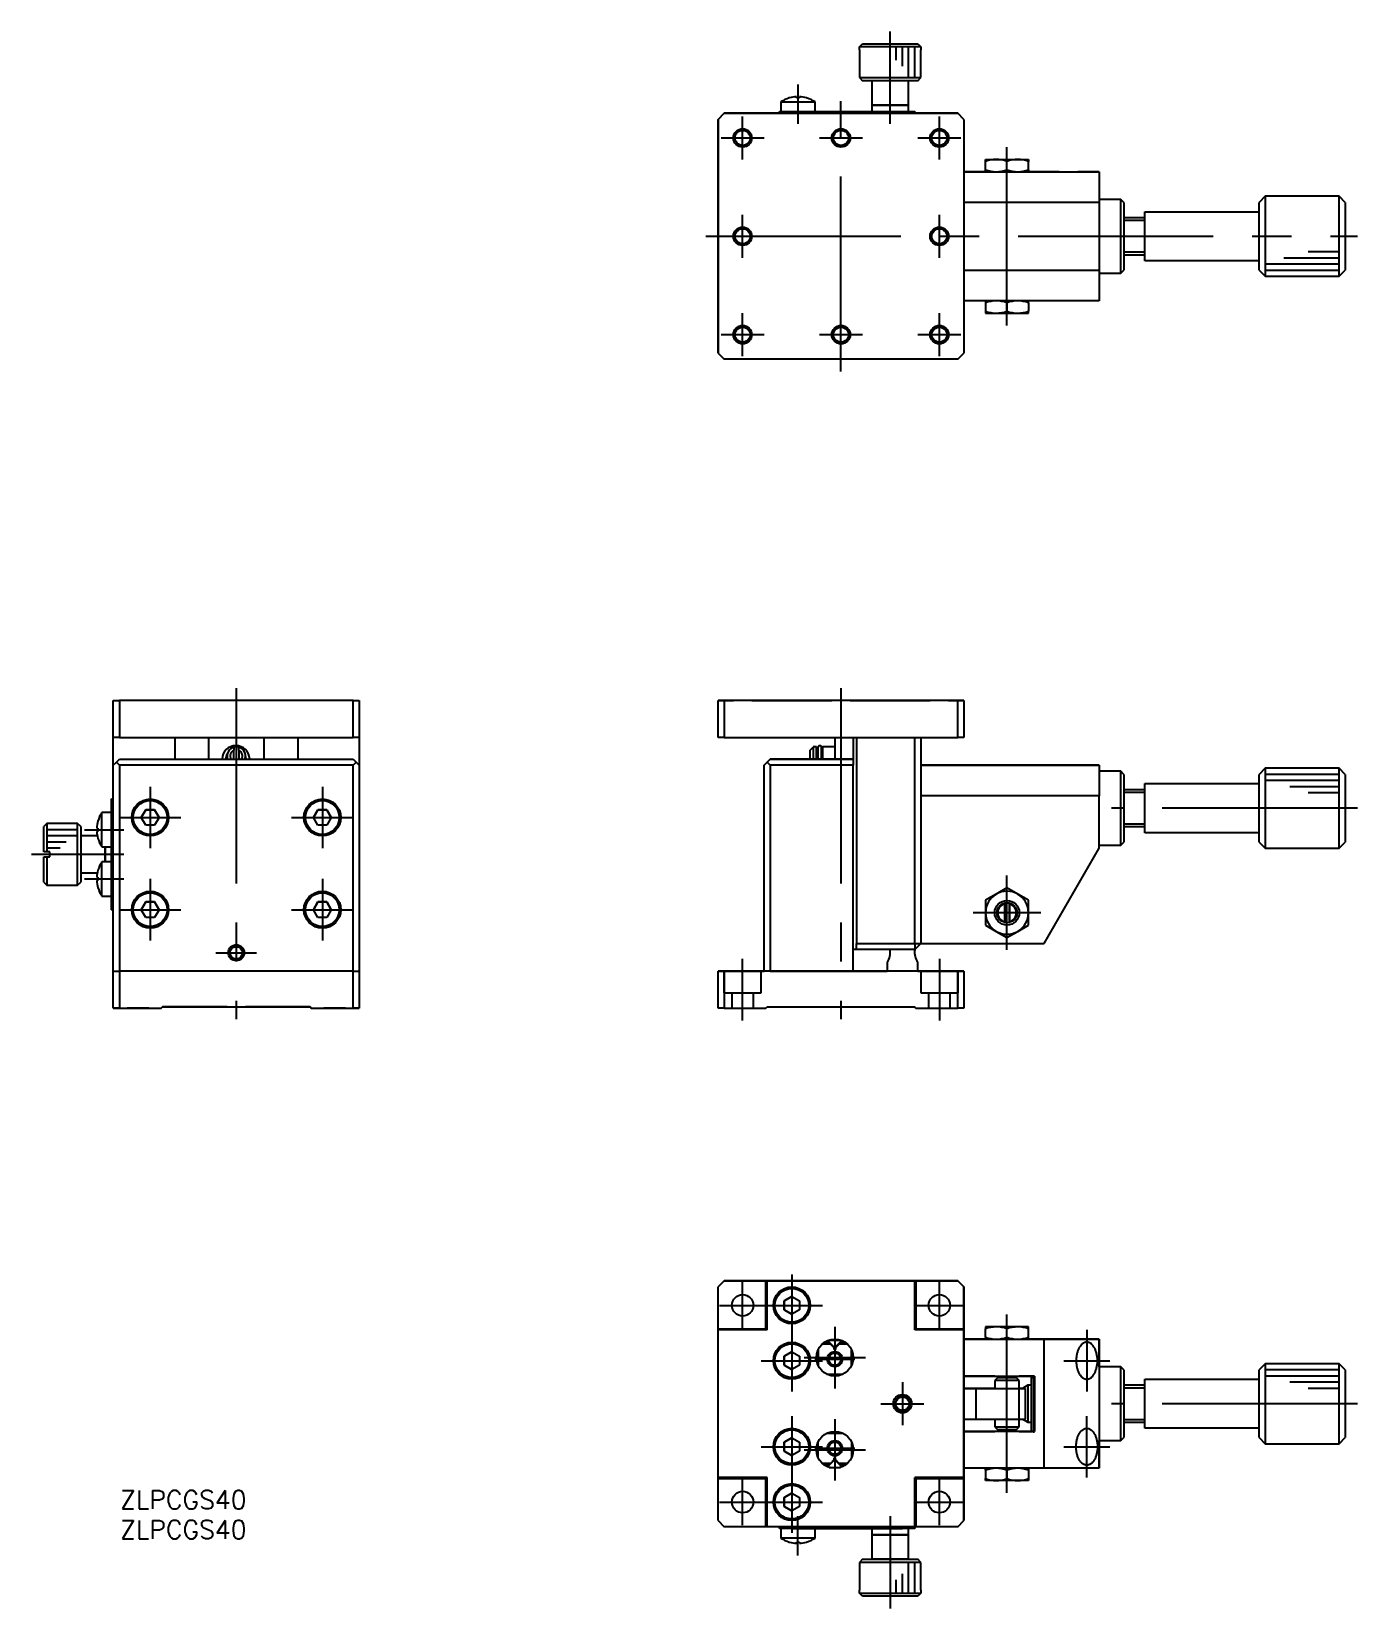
# Model space of a CAD drawing. Extents: x -159 to 313, y -113 to 143.
# Drawn here: x -158.7 to 57, y -113.1 to 143.3 of the extents above; entities that cross this region are included whole.
import ezdxf

# ---------------------------------------------------------------- set-up
doc = ezdxf.new("R2010")
doc.units = 0
doc.linetypes.add('CENTER', pattern=[50.8, 31.75, -6.35, 6.35, -6.35])
doc.linetypes.add('DASHED', pattern=[19.05, 12.7, -6.35])
doc.layers.get('0').update_dxf_attribs({"linetype": 'CONTINUOUS'})
doc.layers.add('CENTER', color=1, linetype='CENTER')
doc.styles.get("Standard").update_dxf_attribs({"font": 'txt.shx', "height": 3, "bigfont": 'bigfont.shx'})

msp = doc.modelspace()

# ---------------------------------------------------------------- linework, layer by layer
at = {"color": 7, "linetype": 'CONTINUOUS'}
for p, q in [((-23.983974, 140.818151), (-23.482187, 141.318151)), ((-23.482187, 141.318151), (-14.517813, 141.318151)), ((-23.482187, 141.318151), (-14.517813, 141.318151)), ((-14.517813, 141.318151), (-14.016026, 140.818151)), ((-24, 140.318151), (-24, 135.818151)), ((-24, 140.318151), (-23.983974, 140.318151)), ((-24, 140.318151), (-23.983974, 140.318151)), ((-14.016026, 140.818151), (-23.983974, 140.818151)), ((-23.983974, 140.318151), (-23.983974, 140.818151)), ((-18, 138.668151), (-18, 140.818151)), ((-17, 137.668151), (-17, 140.818151)), ((-16, 135.818151), (-16, 140.818151)), ((-15, 135.818151), (-15, 140.818151)), ((-14.016026, 140.818151), (-14.016026, 140.318151)), ((-14.016026, 140.318151), (-14, 140.318151)), ((-14.016026, 140.318151), (-14, 140.318151)), ((-14, 135.818151), (-14, 140.318151)), ((-24, 135.818151), (-14, 135.818151)), ((-24, 135.818151), (-23.5, 135.318151)), ((-14.5, 135.318151), (-23.5, 135.318151)), ((-22, 135.318151), (-22, 131.318151)), ((-16, 131.318151), (-16, 135.318151)), ((-14.5, 135.318151), (-14, 135.818151)), ((-36.8, 131.860614), (-31.2, 131.860614)), ((-36.8, 131.860614), (-36.8, 130.318151)), ((-35.399139, 132.511355), (-35.402148, 132.517524)), ((-35.399139, 132.511355), (-35.402148, 132.517524)), ((-34.26, 132.511355), (-34.26, 132.704612)), ((-33.74, 132.511355), (-34.26, 132.511355)), ((-33.74, 132.704612), (-33.74, 132.511355)), ((-32.597852, 132.517524), (-32.600861, 132.511355)), ((-32.597852, 132.517524), (-32.600861, 132.511355)), ((-31.2, 130.318151), (-31.2, 131.860614)), ((-22, 131.318151), (-19.631291, 131.318151)), ((-19.631291, 131.318151), (-22, 131.318151)), ((-22, 131.318151), (-22, 130.318151)), ((-19.631291, 131.318151), (-16, 131.318151)), ((-16, 131.318151), (-19.631291, 131.318151)), ((-16, 130.318151), (-16, 131.318151)), ((-47, 129.018151), (-46, 130.018151)), ((-46, 130.018151), (-47, 129.018151)), ((-47, 129.018151), (-47, 91.018151)), ((-47, 91.018151), (-47, 129.018151)), ((-24.5, 130.018151), (-46, 130.018151)), ((-46, 130.018151), (-8, 130.018151)), ((-37, 130.318151), (-36.8, 130.318151)), ((-37, 130.318151), (-37, 130.018151)), ((-37, 130.318151), (-35, 130.318151)), ((-37, 130.018151), (-37, 130.318151)), ((-35, 130.318151), (-17, 130.318151)), ((-31.2, 130.318151), (-22, 130.318151)), ((-15, 130.018151), (-24.5, 130.018151)), ((-20.65, 130.318161), (-17.35, 130.318161)), ((-17, 130.318151), (-15, 130.318151)), ((-16, 130.318151), (-15, 130.318151)), ((-15, 130.318151), (-15, 130.018151)), ((-8, 130.018151), (-15, 130.018151)), ((-7, 129.018151), (-8, 130.018151)), ((-7, 129.018151), (-7, 91.018151)), ((-3.5, 122.518151), (-1.75, 122.518151)), ((-3.5, 122.205543), (-3.5, 122.518151)), ((-3.5, 120.830758), (-3.5, 122.205543)), ((-3.5, 120.518151), (-3.5, 120.830758)), ((-1.75, 122.518151), (-0.400092, 122.518151)), ((-0.400092, 122.518151), (1.75, 122.518151)), ((0, 120.830758), (0, 122.205543)), ((1.75, 122.518151), (3.5, 122.518151)), ((3.5, 122.518151), (3.5, 122.205543)), ((3.5, 120.830758), (3.5, 122.205543)), ((3.5, 120.830758), (3.5, 120.518151)), ((-7, 120.518151), (15, 120.518151)), ((-3.5, 120.518151), (-7, 120.518151)), ((6.051071, 120.518151), (3.5, 120.518151)), ((8.500005, 120.518151), (6.051071, 120.518151)), ((15, 120.518151), (11.499995, 120.518151)), ((15, 120.518151), (15, 115.518151)), ((15, 115.518151), (-7, 115.518151)), ((18.5, 116.018151), (15, 116.018151)), ((15, 115.518151), (15, 104.518151)), ((18.5, 110.018151), (18.5, 116.018151)), ((19, 115.518151), (18.5, 116.018151)), ((19, 115.518151), (19, 110.018151)), ((42, 116.518151), (41, 115.518151)), ((41, 104.518151), (41, 115.518151)), ((42, 116.518151), (42, 103.518151)), ((54, 116.518151), (42, 116.518151)), ((55, 115.518151), (54, 116.518151)), ((54, 110.018151), (54, 116.518151)), ((55, 115.518151), (55, 110.018151)), ((22.4, 113.018151), (19.000019, 113.018151)), ((22.4, 106.018151), (22.4, 114.018151)), ((22.4, 114.018151), (41, 114.018151)), ((18.5, 104.018151), (18.5, 110.018151)), ((19, 110.018151), (19, 104.518151)), ((54, 103.518151), (54, 110.018151)), ((55, 110.018151), (55, 104.518151)), ((19.000019, 107.018151), (22.4, 107.018151)), ((41, 106.018151), (22.4, 106.018151)), ((42, 105.518151), (54, 105.518151)), ((45, 106.518151), (54, 106.518151)), ((49, 107.518151), (54, 107.518151)), ((-7, 104.518151), (15, 104.518151)), ((15, 104.518151), (15, 99.518151)), ((15, 104.018151), (18.5, 104.018151)), ((18.5, 104.018151), (19, 104.518151)), ((41, 104.518151), (42, 103.518151)), ((42, 104.518151), (54, 104.518151)), ((42, 103.518151), (54, 103.518151)), ((54, 103.518151), (55, 104.518151)), ((15, 99.518151), (-7, 99.518151)), ((-3.5, 99.518151), (-3.5, 99.205543)), ((-3.5, 99.205543), (-3.5, 97.830758)), ((-3.5, 97.830758), (-3.5, 97.518151)), ((-3.5, 97.518151), (-1.75, 97.518151)), ((-1.75, 97.518151), (-0.400092, 97.518151)), ((-0.400092, 97.518151), (1.75, 97.518151)), ((0, 99.205543), (0, 97.830758)), ((1.75, 97.518151), (3.5, 97.518151)), ((3.5, 99.205543), (3.5, 99.518151)), ((3.5, 99.205543), (3.5, 97.830758)), ((3.5, 97.518151), (3.5, 97.830758)), ((-47, 91.018151), (-46, 90.018151)), ((-8, 90.018151), (-46, 90.018151)), ((-8, 90.018151), (-7, 91.018151)), ((-145.35, 34.5), (-144.35, 34.5)), ((-145.35, 28.5), (-145.35, 34.5)), ((-106.35, 34.5), (-144.35, 34.5)), ((-144.35, 34.5), (-144.35, 28.5)), ((-106.35, 28.5), (-106.35, 34.5)), ((-106.35, 34.5), (-105.35, 34.5)), ((-105.35, 34.5), (-105.35, 28.5)), ((-47, 28.5), (-47, 34.5)), ((-46, 34.5), (-47, 34.5)), ((-47, 34.5), (-46, 34.5)), ((-8, 34.5), (-46, 34.5)), ((-46, 34.5), (-46, 28.5)), ((-46, 34.5), (-44.499995, 34.5)), ((-41.500005, 34.5), (-28.499995, 34.5)), ((-25.500005, 34.5), (-12.499995, 34.5)), ((-16, 34.5), (-22, 34.5)), ((-16, 34.5), (-22, 34.5)), ((-16, 34.5), (-22, 34.5)), ((-16, 34.5), (-22, 34.5)), ((-19, 34.5), (-22, 34.5)), ((-19, 34.5), (-22, 34.5)), ((-19, 34.5), (-22, 34.5)), ((-19, 34.5), (-22, 34.5)), ((-16, 34.5), (-19, 34.5)), ((-16, 34.5), (-19, 34.5)), ((-16, 34.5), (-19, 34.5)), ((-16, 34.5), (-19, 34.5)), ((-9.500005, 34.5), (-8, 34.5)), ((-8, 28.5), (-8, 34.5)), ((-8, 34.5), (-7, 34.5)), ((-7, 34.5), (-8, 34.5)), ((-7, 34.5), (-7, 28.5)), ((-144.35, 28.5), (-145.35, 28.5)), ((-145.35, 24), (-145.35, 28.5)), ((-144.35, 28.5), (-106.35, 28.5)), ((-135.35, 28.5), (-135.35, 25)), ((-129.85, 28.5), (-129.85, 25)), ((-120.85, 28.5), (-120.85, 25)), ((-115.35, 28.5), (-115.35, 25)), ((-105.35, 28.5), (-106.35, 28.5)), ((-105.35, 28.5), (-105.35, 24)), ((-46, 28.5), (-47, 28.5)), ((-46, 28.5), (-24.5, 28.5)), ((-28, 28.5), (-28, 26.799995)), ((-25, 28.5), (-25, 25)), ((-24.5, 28.5), (-24.5, -5)), ((-24.5, 28.5), (-15, 28.5)), ((-24.5, 28.5), (-15, 28.5)), ((-15, -5), (-15, 28.5)), ((-15, 28.5), (-8, 28.5)), ((-14, 28.5), (-14, 5.5)), ((-7, 28.5), (-8, 28.5)), ((-125.75, 26.945683), (-125.75, 26.416515)), ((-125.75, 25), (-125.75, 26.416515)), ((-124.95, 26.416515), (-124.95, 26.945683)), ((-124.95, 26.416515), (-124.95, 25)), ((-32, 26.416515), (-31.5, 26.945683)), ((-32, 25), (-32, 26.416515)), ((-31, 27), (-31.5, 27)), ((-31.5, 27), (-31.5, 26.945683)), ((-31.5, 26.945683), (-31.5, 25)), ((-31, 25), (-31, 27)), ((-30.761529, 26.5), (-31, 26.5)), ((-30.755006, 26.873701), (-30.787711, 25)), ((-30.18762, 25), (-30.155097, 26.863229)), ((-30, 26.5), (-30.161437, 26.5)), ((-30, 27), (-30, 25)), ((-28, 27), (-30, 27)), ((-28, 26.799995), (-28, 25)), ((-145.35, 24), (-144.85, 24.5)), ((-145.35, 11), (-145.35, 24)), ((-144.85, 24.5), (-144.35, 25)), ((-144.85, 24.5), (-144.35, 24)), ((-144.35, 25), (-106.35, 25)), ((-144.35, 24), (-144.35, -9.5)), ((-106.35, 24), (-144.35, 24)), ((-123.851485, 25.430016), (-123.772253, 25.000007)), ((-106.35, 25), (-105.85, 24.5)), ((-106.35, 24), (-105.85, 24.5)), ((-106.35, -9.5), (-106.35, 24)), ((-105.85, 24.5), (-105.35, 24)), ((-105.35, 24), (-105.35, 12.000005)), ((-39, 24.5), (-39.5, 24)), ((-39.5, 24), (-39, 24.5)), ((-39.5, -9.5), (-39.5, 24)), ((-39, 24.5), (-38.5, 25)), ((-38.5, 25), (-39, 24.5)), ((-39, 24.5), (-38.5, 24)), ((-32, 25), (-38.5, 25)), ((-38.5, 25), (-25, 25)), ((-38.5, 24), (-38.5, -9.5)), ((-25, 24), (-38.5, 24)), ((-33.5, 25), (-32, 25)), ((-31.5, 25), (-33.5, 25)), ((-31, 25), (-31.5, 25)), ((-25, 25), (-31, 25)), ((-25, 25), (-25, 24)), ((-25, -9.5), (-25, 24)), ((15, 24), (-14, 24)), ((-14, 24), (15, 24)), ((15, 24), (15, 19)), ((42, 23.5), (41, 22.5)), ((42, 23.5), (42, 10.5)), ((54, 23.5), (42, 23.5)), ((54, 10.5), (54, 23.5)), ((55, 22.5), (54, 23.5)), ((18.5, 23), (15, 23)), ((18.5, 11), (18.5, 23)), ((19, 22.5), (18.5, 23)), ((19, 22.5), (19, 11.5)), ((22.4, 13), (22.4, 21)), ((22.4, 21), (41, 21)), ((41, 11.5), (41, 22.5)), ((54, 22.5), (42, 22.5)), ((54, 21.5), (42, 21.5)), ((55, 22.5), (55, 11.5)), ((-145.65, 16.5), (-145.65, 18.5)), ((-145.65, 18.5), (-145.35, 18.5)), ((15, 19), (-14, 19)), ((15, 10.5), (15, 19)), ((22.4, 20), (19.000019, 20)), ((54, 20.5), (46, 20.5)), ((54, 19.5), (49, 19.5)), ((-147.192463, 13.5), (-147.192463, 16.3)), ((-145.65, 16.3), (-147.192463, 16.3)), ((-145.65, 2.5), (-145.65, 16.5)), ((-140.071688, 16.75), (-140.793376, 15.5)), ((-140.793376, 15.5), (-140.071688, 16.75)), ((-140.071688, 14.25), (-140.793376, 15.5)), ((-138.628312, 16.75), (-140.071688, 16.75)), ((-140.071688, 16.75), (-138.628312, 16.75)), ((-137.906624, 15.5), (-138.628312, 16.75)), ((-138.628312, 16.75), (-137.906624, 15.5)), ((-137.906624, 15.5), (-138.628312, 14.25)), ((-112.071688, 16.75), (-112.793376, 15.5)), ((-112.793376, 15.5), (-112.071688, 16.75)), ((-112.071688, 14.25), (-112.793376, 15.5)), ((-110.628312, 16.75), (-112.071688, 16.75)), ((-112.071688, 16.75), (-110.628312, 16.75)), ((-109.906624, 15.5), (-110.628312, 16.75)), ((-110.628312, 16.75), (-109.906624, 15.5)), ((-109.906624, 15.5), (-110.628312, 14.25)), ((-156.15, 14.5), (-156.65, 14)), ((-156.65, 9.9), (-156.65, 14)), ((-151.15, 14.5), (-156.15, 14.5)), ((-156.15, 14.5), (-156.15, 9.9)), ((-151.15, 13.5), (-156.15, 13.5)), ((-151.15, 9.5), (-151.15, 14.5)), ((-150.65, 14), (-151.15, 14.5)), ((-150.65, 14), (-150.65, 9.5)), ((-148.036462, 13.76), (-147.843204, 13.76)), ((-147.843204, 13.24), (-148.036462, 13.24)), ((-147.849373, 14.902147), (-147.843204, 14.899139)), ((-147.843204, 13.76), (-147.843204, 13.24)), ((-147.192463, 10.7), (-147.192463, 13.5)), ((-138.628312, 14.25), (-140.071688, 14.25)), ((-110.628312, 14.25), (-112.071688, 14.25)), ((19.000019, 14), (22.4, 14)), ((41, 13), (22.4, 13)), ((-151.15, 12.5), (-156.15, 12.5)), ((-153, 11.5), (-156.15, 11.5)), ((-154, 10.5), (-156.15, 10.5)), ((-147.942075, 12.5), (-150.65, 12.5)), ((-147.843204, 12.100861), (-147.849373, 12.097852)), ((-147.843204, 12.100861), (-147.849373, 12.097852)), ((-147.192463, 10.7), (-145.65, 10.7)), ((-146.65, 10.7), (-146.65, 9.5)), ((-146.65, 9.5), (-146.65, 10.7)), ((-145.35, 8), (-145.35, 11)), ((-105.35, 12.000005), (-105.35, 4.000005)), ((6.051071, -5), (15, 10.5)), ((15, 11), (18.5, 11)), ((18.5, 11), (19, 11.5)), ((41, 11.5), (42, 10.5)), ((42, 10.5), (54, 10.5)), ((54, 10.5), (55, 11.5)), ((-156.15, 9.9), (-156.65, 9.9)), ((-156.65, 5), (-156.65, 9.1)), ((-156.65, 9.1), (-156.15, 9.1)), ((-155.65, 9.9), (-156.15, 9.9)), ((-156.15, 9.1), (-156.15, 4.5)), ((-156.15, 9.1), (-155.65, 9.1)), ((-155.65, 9.1), (-155.65, 9.9)), ((-151.15, 4.5), (-151.15, 9.5)), ((-150.65, 9.5), (-150.65, 5)), ((-145.65, 8.3), (-147.192463, 8.3)), ((-147.192463, 5.5), (-147.192463, 8.3)), ((-146.65, 8.3), (-146.65, 9.5)), ((-146.65, 9.5), (-146.65, 8.3)), ((-145.35, 7), (-145.35, 8)), ((-150.65, 6.5), (-147.942075, 6.5)), ((-148.036462, 5.76), (-147.843204, 5.76)), ((-147.843204, 5.24), (-148.036462, 5.24)), ((-147.849373, 6.902147), (-147.843204, 6.899139)), ((-147.843204, 5.76), (-147.843204, 5.24)), ((-147.192463, 2.7), (-147.192463, 5.5)), ((-145.35, -9.5), (-145.35, 7)), ((-14, 5.5), (-14, -5)), ((-156.65, 5), (-156.15, 4.5)), ((-156.15, 4.5), (-151.15, 4.5)), ((-151.15, 4.5), (-150.65, 5)), ((-147.843204, 4.100861), (-147.849373, 4.097852)), ((-147.843204, 4.100861), (-147.849373, 4.097852)), ((-147.192463, 2.7), (-145.65, 2.7)), ((-105.35, 4.000005), (-105.35, -9.5)), ((-1.75, 3.031089), (-3.5, 2.020726)), ((0, 4.041452), (-1.75, 3.031089)), ((1.75, 3.031089), (0, 4.041452)), ((3.5, 2.020726), (1.75, 3.031089)), ((-145.65, 0.5), (-145.65, 2.5)), ((-145.65, 0.5), (-145.35, 0.5)), ((-145.35, 0.5), (-145.65, 0.5)), ((-140.071688, 1.75), (-140.793376, 0.5)), ((-140.793376, 0.5), (-140.071688, 1.75)), ((-140.071688, -0.75), (-140.793376, 0.5)), ((-138.628312, 1.75), (-140.071688, 1.75)), ((-140.071688, 1.75), (-138.628312, 1.75)), ((-137.906624, 0.5), (-138.628312, 1.75)), ((-138.628312, 1.75), (-137.906624, 0.5)), ((-137.906624, 0.5), (-138.628312, -0.75)), ((-112.071688, 1.75), (-112.793376, 0.5)), ((-112.793376, 0.5), (-112.071688, 1.75)), ((-112.071688, -0.75), (-112.793376, 0.5)), ((-110.628312, 1.75), (-112.071688, 1.75)), ((-112.071688, 1.75), (-110.628312, 1.75)), ((-109.906624, 0.5), (-110.628312, 1.75)), ((-110.628312, 1.75), (-109.906624, 0.5)), ((-109.906624, 0.5), (-110.628312, -0.75)), ((-3.5, 2.020726), (-3.5, 0)), ((-3.5, 0), (-3.5, -2.020726)), ((-0.4, 1.570873), (-0.4, 1.445683)), ((-0.4, 1.445683), (-0.4, -1.445683)), ((0.4, 1.570873), (0.4, -1.570873)), ((0.4, 1.445683), (0.4, 1.570873)), ((0.4, -1.445683), (0.4, 1.445683)), ((3.5, 0), (3.5, 2.020726)), ((3.5, -2.020726), (3.5, 0)), ((-138.628312, -0.75), (-140.071688, -0.75)), ((-110.628312, -0.75), (-112.071688, -0.75)), ((-3.5, -2.020726), (-1.75, -3.031089)), ((-0.4, -1.445683), (-0.4, -1.570873)), ((0.4, -1.570873), (0.4, -1.445683)), ((1.75, -3.031089), (3.5, -2.020726)), ((-24.5, -5), (-15, -5)), ((-24.5, -6), (-24.5, -5)), ((-15, -6), (-14, -5)), ((-15, -5), (-15, -6)), ((-15, -5), (-14, -5)), ((-14, -5), (6.051071, -5)), ((-1.75, -3.031089), (0, -4.041452)), ((0, -4.041452), (1.75, -3.031089)), ((-24.5, -6), (-25, -6)), ((-15, -6), (-24.5, -6)), ((-145.35, -9.5), (-144.35, -9.5)), ((-145.35, -15.5), (-145.35, -9.5)), ((-106.35, -9.5), (-144.35, -9.5)), ((-144.35, -9.5), (-144.35, -15.5)), ((-106.35, -15.5), (-106.35, -9.5)), ((-106.35, -9.5), (-105.35, -9.5)), ((-105.35, -9.5), (-105.35, -15.5)), ((-47, -15.5), (-47, -9.5)), ((-46, -9.5), (-47, -9.5)), ((-47, -9.5), (-46, -9.5)), ((-46, -9.5), (-46, -15.5)), ((-40, -9.5), (-46, -9.5)), ((-40, -9.5), (-46, -9.5)), ((-43, -9.5), (-46, -9.5)), ((-43, -9.5), (-46, -9.5)), ((-38.5, -9.5), (-46, -9.5)), ((-46, -9.5), (-39.5, -9.5)), ((-40, -9.5), (-43, -9.5)), ((-40, -9.5), (-43, -9.5)), ((-25, -9.5), (-38.5, -9.5)), ((-38.5, -9.5), (-25, -9.5)), ((-8, -9.5), (-25, -9.5)), ((-25, -9.5), (-19.5, -9.5)), ((-25, -9.5), (-23.5, -9.5)), ((-25, -9.5), (-23.5, -9.5)), ((-25, -9.5), (-23.5, -9.5)), ((-25, -9.5), (-23.5, -9.5)), ((-19.5, -8.049768), (-19.5, -9.5)), ((-14.5, -9.5), (-14.5, -8.049768)), ((-14.5, -9.5), (-8, -9.5)), ((-8, -9.5), (-14, -9.5)), ((-8, -9.5), (-14, -9.5)), ((-11, -9.5), (-14, -9.5)), ((-11, -9.5), (-14, -9.5)), ((-8, -9.5), (-11, -9.5)), ((-8, -9.5), (-11, -9.5)), ((-8, -15.5), (-8, -9.5)), ((-8, -9.5), (-7, -9.5)), ((-7, -9.5), (-8, -9.5)), ((-7, -9.5), (-7, -15.5)), ((-137.35, -15.3), (-137.55, -15.5)), ((-137.55, -15.5), (-137.35, -15.3)), ((-137.35, -15.3), (-113.35, -15.3)), ((-126.849995, -15.3), (-137.35, -15.3)), ((-129.85, -15.3), (-135.85, -15.3)), ((-129.85, -15.3), (-135.85, -15.3)), ((-135.35, -15.3), (-129.35, -15.3)), ((-135.35, -15.3), (-129.35, -15.3)), ((-113.35, -15.3), (-123.850005, -15.3)), ((-121.35, -15.3), (-115.35, -15.3)), ((-121.35, -15.3), (-115.35, -15.3)), ((-114.85, -15.3), (-120.85, -15.3)), ((-114.85, -15.3), (-120.85, -15.3)), ((-113.15, -15.5), (-113.35, -15.3)), ((-113.35, -15.3), (-113.15, -15.5)), ((-39.2, -15.5), (-39, -15.3)), ((-39, -15.3), (-15, -15.3)), ((-15, -15.3), (-14.8, -15.5)), ((-145.35, -15.5), (-137.55, -15.5)), ((-144.35, -15.5), (-145.35, -15.5)), ((-144.35, -15.5), (-137.55, -15.5)), ((-139.6, -15.5), (-143.1, -15.5)), ((-139.6, -15.5), (-143.1, -15.5)), ((-113.15, -15.5), (-105.35, -15.5)), ((-113.15, -15.5), (-106.35, -15.5)), ((-107.6, -15.5), (-111.1, -15.5)), ((-107.6, -15.5), (-111.1, -15.5)), ((-105.35, -15.5), (-106.35, -15.5)), ((-46, -15.5), (-47, -15.5)), ((-46, -15.5), (-39.2, -15.5)), ((-14.8, -15.5), (-8, -15.5)), ((-7, -15.5), (-8, -15.5)), ((-46, -59.85), (-47, -60.85)), ((-47, -67.65), (-47, -60.85)), ((-38.5, -59.85), (-46, -59.85)), ((-46, -59.85), (-39.2, -59.85)), ((-39.2, -67.65), (-39.2, -59.85)), ((-39.2, -59.85), (-39, -59.85)), ((-39, -67.85), (-39, -59.85)), ((-39, -59.85), (-15, -59.85)), ((-25, -59.85), (-38.5, -59.85)), ((-8, -59.85), (-25, -59.85)), ((-15, -67.85), (-15, -59.85)), ((-15, -59.85), (-14.8, -59.85)), ((-14.8, -59.85), (-14.8, -67.65)), ((-14.8, -59.85), (-8, -59.85)), ((-8, -59.85), (-7, -60.85)), ((-7, -60.85), (-8, -59.85)), ((-7, -98.85), (-7, -60.85)), ((-7, -60.85), (-7, -67.65)), ((-35, -62.406625), (-36.25, -63.128312)), ((-36.25, -63.128312), (-35, -62.406625)), ((-36.25, -63.128312), (-36.25, -64.571688)), ((-36.25, -64.571688), (-36.25, -63.128312)), ((-35, -62.406625), (-33.75, -63.128312)), ((-33.75, -63.128312), (-33.75, -64.571688)), ((-36.25, -64.571688), (-35, -65.293376)), ((-35, -65.293376), (-36.25, -64.571688)), ((-33.75, -64.571688), (-35, -65.293376)), ((-47, -67.65), (-39.2, -67.65)), ((-47, -67.85), (-47, -67.65)), ((-47, -91.85), (-47, -67.85)), ((-39, -67.85), (-47, -67.85)), ((-39.2, -67.65), (-39, -67.85)), ((-15, -67.85), (-14.8, -67.65)), ((-7, -67.85), (-15, -67.85)), ((-14.8, -67.65), (-7, -67.65)), ((-7, -67.65), (-7, -67.85)), ((-7, -67.85), (-7, -91.85)), ((-1.75, -67.35), (-3.5, -67.35)), ((-3.5, -67.35), (-3.5, -67.662608)), ((-3.5, -69.037393), (-3.5, -67.662608)), ((-3.5, -69.037393), (-3.5, -69.35)), ((-0.400092, -67.35), (-1.75, -67.35)), ((1.75, -67.35), (-0.400092, -67.35)), ((0, -69.037393), (0, -67.662608)), ((3.5, -67.35), (1.75, -67.35)), ((3.5, -67.662608), (3.5, -67.35)), ((3.5, -69.037393), (3.5, -67.662608)), ((3.5, -69.35), (3.5, -69.037393)), ((-35, -71.406625), (-36.25, -72.128312)), ((-36.25, -72.128312), (-35, -71.406625)), ((-35, -71.406625), (-33.75, -72.128312)), ((-30.7, -71.042331), (-30.7, -73.65767)), ((-28.702602, -70.15), (-30.039608, -70.15)), ((-29.002602, -69.85), (-29.658312, -69.85)), ((-29.658312, -69.85), (-29.002602, -69.85)), ((-29.174674, -69.58954), (-28.176777, -70.587437)), ((-29.002602, -69.85), (-28.702602, -70.15)), ((-28.702602, -70.15), (-29.002602, -69.85)), ((-28.93675, -69.5), (-27.06325, -69.5)), ((-28.702602, -70.15), (-28.1, -70.752602)), ((-28.1, -70.752602), (-28.702602, -70.15)), ((-28.1, -70.752602), (-28.1, -71.052602)), ((-28.1, -71.052602), (-28.1, -70.752602)), ((-28.1, -71.052602), (-27.9, -71.052602)), ((-27.9, -71.052602), (-28.1, -71.052602)), ((-27.297398, -70.15), (-27.9, -70.752602)), ((-27.9, -70.752602), (-27.9, -71.052602)), ((-26.875301, -69.568804), (-27.893934, -70.587437)), ((-27.823223, -70.587437), (-26.825326, -69.58954)), ((-26.997398, -69.85), (-27.297398, -70.15)), ((-25.960392, -70.15), (-27.297398, -70.15)), ((-26.341688, -69.85), (-26.997398, -69.85)), ((-26.997398, -69.85), (-26.341687, -69.85)), ((-25.3, -73.65767), (-25.3, -71.042331)), ((-7, -69.35), (6.051071, -69.35)), ((-3.5, -69.35), (-7, -69.35)), ((15, -69.35), (3.5, -69.35)), ((6.051071, -90.35), (6.051071, -69.35)), ((6.051071, -69.35), (15, -69.35)), ((15, -69.35), (15, -90.35)), ((15, -73.85), (15, -69.35)), ((-36.25, -72.128312), (-36.25, -73.571688)), ((-36.25, -73.571688), (-36.25, -72.128312)), ((-36.25, -73.571688), (-35, -74.293376)), ((-35, -74.293376), (-36.25, -73.571688)), ((-33.75, -73.571688), (-35, -74.293376)), ((-33.75, -72.128312), (-33.75, -73.571688)), ((18.5, -73.85), (15, -73.85)), ((18.5, -85.85), (18.5, -73.85)), ((19, -74.35), (18.5, -73.85)), ((19, -74.35), (19, -85.35)), ((19, -74.35), (19, -76.85)), ((42, -73.35), (41, -74.35)), ((41, -85.35), (41, -74.35)), ((42, -73.35), (42, -86.35)), ((54, -73.35), (42, -73.35)), ((54, -74.35), (42, -74.35)), ((54, -86.35), (54, -73.35)), ((55, -74.35), (54, -73.35)), ((55, -74.35), (55, -85.35)), ((-29.30767, -75.05), (-26.69233, -75.05)), ((-7, -75.35), (4.5, -75.35)), ((-1.999995, -75.35), (-7, -75.35)), ((-1.5, -75.6), (-2, -76.1)), ((-2, -76.1), (-2, -77.34999)), ((2, -76.1), (-2, -76.1)), ((-1.5, -75.6), (1.5, -75.6)), ((-1.5, -75.6), (-1.010363, -75.6)), ((-1.1547, -75.35), (-1.010363, -75.6)), ((1.07735, -75.6), (-1.07735, -75.6)), ((-1.010363, -75.6), (-1.07735, -75.6)), ((1.010363, -75.6), (1.154701, -75.35)), ((1.07735, -75.6), (1.010363, -75.6)), ((1.010363, -75.6), (1.5, -75.6)), ((2, -76.1), (1.5, -75.6)), ((4.5, -75.35), (1.999995, -75.35)), ((2, -77.34999), (2, -76.1)), ((3.366026, -76.85), (2.933013, -77.1)), ((3.999981, -76.85), (3.366026, -76.85)), ((3.366026, -76.85), (3.366026, -79.85)), ((4, -84.3), (4, -75.6)), ((4, -75.6), (4.3, -75.6)), ((4.3, -75.6), (4.3, -84.6)), ((4.3, -75.6), (4.5, -75.6)), ((4.5, -75.35), (4.5, -84.35)), ((22.4, -76.85), (19.000019, -76.85)), ((22.4, -83.85), (22.4, -75.85)), ((22.4, -75.85), (41, -75.85)), ((54, -75.35), (42, -75.35)), ((54, -76.35), (46, -76.35)), ((-7, -77.35), (-5, -77.35)), ((-5, -77.35), (-7, -77.35)), ((-5, -82.35), (-5, -77.35)), ((-5, -77.35), (2, -77.35)), ((-4, -77.35), (-5, -77.35)), ((-2, -77.35), (-4, -77.35)), ((-2, -77.34999), (0, -77.34999)), ((0, -77.34999), (2, -77.34999)), ((3, -77.35), (2, -77.35)), ((2, -77.35), (3, -77.35)), ((2, -82.35), (2, -77.35)), ((2.933013, -77.1), (2.5, -77.35)), ((3, -82.35), (3, -77.35)), ((54, -77.35), (49, -77.35)), ((3.366026, -79.85), (3.366026, -82.85)), ((-7, -82.35), (-5, -82.35)), ((4.5, -84.35), (-7, -84.35)), ((-7, -84.35), (-1.999995, -84.35)), ((-5, -82.35), (2, -82.35)), ((-2, -82.350005), (-2, -83.6)), ((-2, -83.6), (-1.5, -84.1)), ((-2, -83.6), (0, -83.6)), ((0, -84.1), (-1.5, -84.1)), ((-1.010363, -84.1), (-1.1547, -84.35)), ((0, -83.6), (2, -83.6)), ((1.5, -84.1), (0, -84.1)), ((1.154701, -84.35), (1.010363, -84.1)), ((1.5, -84.1), (2, -83.6)), ((1.999995, -84.35), (4.05, -84.35)), ((2, -82.35), (3, -82.35)), ((2, -83.6), (2, -82.350005)), ((2.5, -82.35), (2.933013, -82.6)), ((2.933013, -82.6), (3.366026, -82.85)), ((3.366026, -82.85), (3.999981, -82.85)), ((19, -82.85), (19, -85.35)), ((19.000019, -82.85), (22.4, -82.85)), ((41, -83.85), (22.4, -83.85)), ((-35, -85.406625), (-36.25, -86.128312)), ((-36.25, -86.128312), (-35, -85.406625)), ((-36.25, -86.128312), (-36.25, -87.571688)), ((-36.25, -87.571688), (-36.25, -86.128312)), ((-35, -85.406625), (-33.75, -86.128312)), ((-33.75, -86.128312), (-33.75, -87.571688)), ((-30.7, -88.65767), (-30.7, -86.042331)), ((-29.30767, -84.65), (-26.69233, -84.65)), ((-25.3, -86.042331), (-25.3, -88.65767)), ((15, -90.35), (15, -85.85)), ((15, -85.85), (18.5, -85.85)), ((18.5, -85.85), (19, -85.35)), ((41, -85.35), (42, -86.35)), ((42, -86.35), (54, -86.35)), ((54, -86.35), (55, -85.35)), ((-36.25, -87.571688), (-35, -88.293376)), ((-35, -88.293376), (-36.25, -87.571688)), ((-33.75, -87.571688), (-35, -88.293376)), ((-28.702602, -89.55), (-30.039608, -89.55)), ((-28.176777, -89.112563), (-29.174674, -90.110461)), ((-28.702602, -89.55), (-29.002602, -89.85)), ((-29.002602, -89.85), (-28.702602, -89.55)), ((-28.702602, -89.55), (-28.1, -88.947398)), ((-28.1, -88.947398), (-28.702602, -89.55)), ((-28.1, -88.647398), (-27.9, -88.647398)), ((-28.1, -88.947398), (-28.1, -88.647398)), ((-28.1, -88.647398), (-28.1, -88.947398)), ((-27.9, -88.647398), (-28.1, -88.647398)), ((-27.9, -88.947398), (-27.9, -88.647398)), ((-27.297398, -89.55), (-27.9, -88.947398)), ((-26.875301, -90.131196), (-27.893934, -89.112563)), ((-26.825326, -90.110461), (-27.823223, -89.112563)), ((-25.960392, -89.55), (-27.297398, -89.55)), ((-26.997398, -89.85), (-27.297398, -89.55)), ((-39, -91.85), (-47, -91.85)), ((-47, -92.05), (-47, -91.85)), ((-47, -98.85), (-47, -92.05)), ((-39.2, -92.05), (-47, -92.05)), ((-39, -91.85), (-39.2, -92.05)), ((-39.2, -99.85), (-39.2, -92.05)), ((-39, -99.85), (-39, -91.85)), ((-29.002602, -89.85), (-29.658312, -89.85)), ((-29.658312, -89.85), (-29.002602, -89.85)), ((-28.93675, -90.2), (-27.06325, -90.2)), ((-26.341688, -89.85), (-26.997398, -89.85)), ((-26.997398, -89.85), (-26.341687, -89.85)), ((-15, -99.85), (-15, -91.85)), ((-7, -91.85), (-15, -91.85)), ((-14.8, -92.05), (-15, -91.85)), ((-14.8, -92.05), (-14.8, -99.85)), ((-7, -92.05), (-14.8, -92.05)), ((6.051071, -90.35), (-7, -90.35)), ((-7, -91.85), (-7, -92.05)), ((-7, -92.05), (-7, -98.85)), ((-3.5, -90.662608), (-3.5, -90.35)), ((-3.5, -90.662608), (-3.5, -92.037393)), ((-3.5, -92.35), (-3.5, -92.037393)), ((0, -90.662608), (0, -92.037393)), ((3.5, -90.35), (3.5, -90.662608)), ((3.5, -90.662608), (3.5, -92.037393)), ((3.5, -92.037393), (3.5, -92.35)), ((15, -90.35), (6.051071, -90.35)), ((-35, -94.406625), (-36.25, -95.128312)), ((-36.25, -95.128312), (-35, -94.406625)), ((-35, -94.406625), (-33.75, -95.128312)), ((-1.75, -92.35), (-3.5, -92.35)), ((-0.400092, -92.35), (-1.75, -92.35)), ((1.75, -92.35), (-0.400092, -92.35)), ((3.5, -92.35), (1.75, -92.35)), ((-36.25, -95.128312), (-36.25, -96.571688)), ((-36.25, -96.571688), (-36.25, -95.128312)), ((-36.25, -96.571688), (-35, -97.293376)), ((-35, -97.293376), (-36.25, -96.571688)), ((-33.75, -96.571688), (-35, -97.293376)), ((-33.75, -95.128312), (-33.75, -96.571688)), ((-47, -98.85), (-46, -99.85)), ((-39.2, -99.85), (-46, -99.85)), ((-39, -99.85), (-39.2, -99.85)), ((-15, -99.85), (-39, -99.85)), ((-37, -100.15), (-37, -99.85)), ((-14.8, -99.85), (-15, -99.85)), ((-15, -100.15), (-15, -99.85)), ((-15, -99.85), (-15, -100.15)), ((-8, -99.85), (-14.8, -99.85)), ((-8, -99.85), (-7, -98.85)), ((-35, -100.15), (-37, -100.15)), ((-36.8, -100.15), (-36.8, -101.692463)), ((-31.2, -101.692463), (-36.8, -101.692463)), ((-35.402148, -102.349373), (-35.399139, -102.343205)), ((-35, -100.15), (-17, -100.15)), ((-34.26, -102.536462), (-34.26, -102.343205)), ((-34.26, -102.343205), (-33.74, -102.343205)), ((-33.74, -102.343205), (-33.74, -102.536462)), ((-32.600861, -102.343205), (-32.597852, -102.349373)), ((-31.2, -101.692463), (-31.2, -100.15)), ((-22, -100.15), (-22, -101.15)), ((-16, -101.15), (-22, -101.15)), ((-22, -101.15), (-16, -101.15)), ((-22, -101.15), (-22, -105.15)), ((-15, -100.15), (-17, -100.15)), ((-16, -101.15), (-16, -100.15)), ((-16, -105.15), (-16, -101.15)), ((-23.5, -105.15), (-24, -105.65)), ((-23.5, -105.15), (-14.5, -105.15)), ((-23.5, -105.15), (-22, -105.15)), ((-16, -105.15), (-22, -105.15)), ((-22, -105.15), (-16, -105.15)), ((-16, -105.15), (-14.5, -105.15)), ((-14, -105.65), (-14.5, -105.15)), ((-14, -105.65), (-24, -105.65)), ((-24, -105.65), (-24, -110.15)), ((-17, -110.65), (-17, -107.5)), ((-16, -110.65), (-16, -105.65)), ((-15, -110.65), (-15, -105.65)), ((-14, -110.15), (-14, -105.65)), ((-23.983974, -110.15), (-24, -110.15)), ((-23.983974, -110.65), (-23.983974, -110.15)), ((-18, -110.65), (-18, -108.5)), ((-14.016026, -110.15), (-14.016026, -110.65)), ((-14, -110.15), (-14.016026, -110.15)), ((-23.983974, -110.65), (-14.016026, -110.65)), ((-23.482187, -111.15), (-23.983974, -110.65)), ((-14.517813, -111.15), (-23.482187, -111.15)), ((-14.016026, -110.65), (-14.517813, -111.15))]:
    msp.add_line(p, q, dxfattribs=at)
at = {"color": 3, "linetype": 'CONTINUOUS'}
for p, q in [((19, 112.618151), (22.4, 112.618151)), ((22.4, 107.418151), (19, 107.418151)), ((19, 19.6), (22.4, 19.6)), ((22.4, 14.4), (19, 14.4)), ((19, -77.25), (22.4, -77.25)), ((22.4, -82.45), (19, -82.45))]:
    msp.add_line(p, q, dxfattribs=at)
at = {"color": 3, "linetype": 'DASHED'}
for p, q in [((-46, -13), (-46, -9.5)), ((-40, -13), (-40, -9.5)), ((-14, -9.5), (-14, -13)), ((-8, -9.5), (-8, -13)), ((-46, -13), (-40, -13)), ((-44.75, -13), (-44.75, -15.5)), ((-41.25, -15.5), (-41.25, -13)), ((-14, -13), (-8, -13)), ((-12.75, -13), (-12.75, -15.5)), ((-9.25, -15.5), (-9.25, -13))]:
    msp.add_line(p, q, dxfattribs=at)
at = {"linetype": 'CONTINUOUS'}
for points in [[(12.9793, -69.85, 0), (12.8943, -69.8536, 0), (12.8095, -69.8644, 0), (12.7251, -69.8825, 0), (12.6414, -69.9076, 0), (12.5584, -69.9399, 0), (12.4765, -69.9792, 0), (12.3958, -70.0254, 0), (12.3164, -70.0784, 0), (12.2387, -70.138, 0), (12.1628, -70.2042, 0), (12.0888, -70.2768, 0), (12.017, -70.3556, 0), (11.9475, -70.4404, 0), (11.8805, -70.531, 0), (11.8161, -70.6271, 0), (11.7545, -70.7287, 0), (11.6959, -70.8353, 0), (11.6404, -70.9468, 0), (11.5881, -71.0629, 0), (11.5391, -71.1833, 0), (11.4936, -71.3077, 0), (11.4517, -71.4358, 0), (11.4135, -71.5673, 0), (11.3791, -71.7019, 0), (11.3485, -71.8393, 0), (11.3218, -71.9791, 0), (11.2991, -72.1211, 0), (11.2805, -72.2647, 0), (11.266, -72.4098, 0), (11.2556, -72.5559, 0), (11.2493, -72.7028, 0), (11.2472, -72.85, 0), (11.2493, -72.9972, 0), (11.2556, -73.1441, 0), (11.266, -73.2902, 0), (11.2805, -73.4353, 0), (11.2991, -73.5789, 0), (11.3218, -73.7209, 0), (11.3485, -73.8607, 0), (11.3791, -73.9981, 0), (11.4135, -74.1327, 0), (11.4517, -74.2642, 0), (11.4936, -74.3923, 0), (11.5391, -74.5167, 0), (11.5881, -74.6371, 0), (11.6404, -74.7532, 0), (11.6959, -74.8647, 0), (11.7545, -74.9713, 0), (11.8161, -75.0729, 0), (11.8805, -75.169, 0), (11.9475, -75.2596, 0), (12.017, -75.3444, 0), (12.0888, -75.4232, 0), (12.1628, -75.4958, 0), (12.2387, -75.562, 0), (12.3164, -75.6216, 0), (12.3958, -75.6746, 0), (12.4765, -75.7208, 0), (12.5584, -75.7601, 0), (12.6414, -75.7924, 0), (12.7251, -75.8175, 0), (12.8095, -75.8356, 0), (12.8943, -75.8464, 0), (12.9793, -75.85, 0), (13.0643, -75.8464, 0), (13.149, -75.8356, 0), (13.2334, -75.8175, 0), (13.3172, -75.7924, 0), (13.4001, -75.7601, 0), (13.4821, -75.7208, 0), (13.5628, -75.6746, 0), (13.6421, -75.6216, 0), (13.7198, -75.562, 0), (13.7958, -75.4958, 0), (13.8697, -75.4232, 0), (13.9415, -75.3444, 0), (14.0111, -75.2596, 0), (14.0781, -75.169, 0), (14.1424, -75.0729, 0), (14.204, -74.9713, 0), (14.2626, -74.8647, 0), (14.3182, -74.7532, 0), (14.3705, -74.6371, 0), (14.4194, -74.5167, 0), (14.4649, -74.3923, 0), (14.5068, -74.2642, 0), (14.545, -74.1327, 0), (14.5795, -73.9981, 0), (14.6101, -73.8607, 0), (14.6367, -73.7209, 0), (14.6594, -73.5789, 0), (14.678, -73.4353, 0), (14.6926, -73.2902, 0), (14.703, -73.1441, 0), (14.7092, -72.9972, 0), (14.7113, -72.85, 0), (14.7092, -72.7028, 0), (14.703, -72.5559, 0), (14.6926, -72.4098, 0), (14.678, -72.2647, 0), (14.6594, -72.1211, 0), (14.6367, -71.9791, 0), (14.6101, -71.8393, 0), (14.5795, -71.7019, 0), (14.545, -71.5673, 0), (14.5068, -71.4358, 0), (14.4649, -71.3077, 0), (14.4194, -71.1833, 0), (14.3705, -71.0629, 0), (14.3182, -70.9468, 0), (14.2626, -70.8353, 0), (14.204, -70.7287, 0), (14.1424, -70.6271, 0), (14.0781, -70.531, 0), (14.0111, -70.4404, 0), (13.9415, -70.3556, 0), (13.8697, -70.2768, 0), (13.7958, -70.2042, 0), (13.7198, -70.138, 0), (13.6421, -70.0784, 0), (13.5628, -70.0254, 0), (13.4821, -69.9792, 0), (13.4001, -69.9399, 0), (13.3172, -69.9076, 0), (13.2334, -69.8825, 0), (13.149, -69.8644, 0), (13.0643, -69.8536, 0), (12.9793, -69.85, 0)], [(12.9793, -89.85, 0), (12.8943, -89.8464, 0), (12.8095, -89.8356, 0), (12.7251, -89.8175, 0), (12.6414, -89.7924, 0), (12.5584, -89.7601, 0), (12.4765, -89.7208, 0), (12.3958, -89.6746, 0), (12.3164, -89.6216, 0), (12.2387, -89.562, 0), (12.1628, -89.4958, 0), (12.0888, -89.4232, 0), (12.017, -89.3444, 0), (11.9475, -89.2596, 0), (11.8805, -89.169, 0), (11.8161, -89.0729, 0), (11.7545, -88.9713, 0), (11.6959, -88.8647, 0), (11.6404, -88.7532, 0), (11.5881, -88.6371, 0), (11.5391, -88.5167, 0), (11.4936, -88.3923, 0), (11.4517, -88.2642, 0), (11.4135, -88.1327, 0), (11.3791, -87.9981, 0), (11.3485, -87.8607, 0), (11.3218, -87.7209, 0), (11.2991, -87.5789, 0), (11.2805, -87.4353, 0), (11.266, -87.2902, 0), (11.2556, -87.1441, 0), (11.2493, -86.9972, 0), (11.2472, -86.85, 0), (11.2493, -86.7028, 0), (11.2556, -86.5559, 0), (11.266, -86.4098, 0), (11.2805, -86.2647, 0), (11.2991, -86.1211, 0), (11.3218, -85.9791, 0), (11.3485, -85.8393, 0), (11.3791, -85.7019, 0), (11.4135, -85.5673, 0), (11.4517, -85.4358, 0), (11.4936, -85.3077, 0), (11.5391, -85.1833, 0), (11.5881, -85.0629, 0), (11.6404, -84.9468, 0), (11.6959, -84.8353, 0), (11.7545, -84.7287, 0), (11.8161, -84.6271, 0), (11.8805, -84.531, 0), (11.9475, -84.4404, 0), (12.017, -84.3556, 0), (12.0888, -84.2768, 0), (12.1628, -84.2042, 0), (12.2387, -84.138, 0), (12.3164, -84.0784, 0), (12.3958, -84.0254, 0), (12.4765, -83.9792, 0), (12.5584, -83.9399, 0), (12.6414, -83.9076, 0), (12.7251, -83.8825, 0), (12.8095, -83.8644, 0), (12.8943, -83.8536, 0), (12.9793, -83.85, 0), (13.0643, -83.8536, 0), (13.149, -83.8644, 0), (13.2334, -83.8825, 0), (13.3172, -83.9076, 0), (13.4001, -83.9399, 0), (13.4821, -83.9792, 0), (13.5628, -84.0254, 0), (13.6421, -84.0784, 0), (13.7198, -84.138, 0), (13.7958, -84.2042, 0), (13.8697, -84.2768, 0), (13.9415, -84.3556, 0), (14.0111, -84.4404, 0), (14.0781, -84.531, 0), (14.1424, -84.6271, 0), (14.204, -84.7287, 0), (14.2626, -84.8353, 0), (14.3182, -84.9468, 0), (14.3705, -85.0629, 0), (14.4194, -85.1833, 0), (14.4649, -85.3077, 0), (14.5068, -85.4358, 0), (14.545, -85.5673, 0), (14.5795, -85.7019, 0), (14.6101, -85.8393, 0), (14.6367, -85.9791, 0), (14.6594, -86.1211, 0), (14.678, -86.2647, 0), (14.6926, -86.4098, 0), (14.703, -86.5559, 0), (14.7092, -86.7028, 0), (14.7113, -86.85, 0), (14.7092, -86.9972, 0), (14.703, -87.1441, 0), (14.6926, -87.2902, 0), (14.678, -87.4353, 0), (14.6594, -87.5789, 0), (14.6367, -87.7209, 0), (14.6101, -87.8607, 0), (14.5795, -87.9981, 0), (14.545, -88.1327, 0), (14.5068, -88.2642, 0), (14.4649, -88.3923, 0), (14.4194, -88.5167, 0), (14.3705, -88.6371, 0), (14.3182, -88.7532, 0), (14.2626, -88.8647, 0), (14.204, -88.9713, 0), (14.1424, -89.0729, 0), (14.0781, -89.169, 0), (14.0111, -89.2596, 0), (13.9415, -89.3444, 0), (13.8697, -89.4232, 0), (13.7958, -89.4958, 0), (13.7198, -89.562, 0), (13.6421, -89.6216, 0), (13.5628, -89.6746, 0), (13.4821, -89.7208, 0), (13.4001, -89.7601, 0), (13.3172, -89.7924, 0), (13.2334, -89.8175, 0), (13.149, -89.8356, 0), (13.0643, -89.8464, 0), (12.9793, -89.85, 0)]]:
    msp.add_polyline3d(points, dxfattribs=at)
at = {"color": 3, "linetype": 'CONTINUOUS'}
for centre, radius in [((-43, 126.018151), 1.5), ((-27, 126.018151), 1.5), ((-11, 126.018151), 1.5), ((-43, 110.018151), 1.5), ((-11, 110.018151), 1.5), ((-43, 94.018151), 1.5), ((-27, 94.018151), 1.5), ((-11, 94.018151), 1.5), ((0, 0), 2), ((-125.35, -6.5), 1.3), ((-28, -72.6), 1.2295), ((-17, -79.85), 1.5), ((-28, -87.1), 1.2295)]:
    msp.add_circle(centre, radius, dxfattribs=at)
at = {"color": 7, "linetype": 'CONTINUOUS'}
for centre, radius in [((-43, 126.018151), 1.2295), ((-27, 126.018151), 1.2295), ((-11, 126.018151), 1.2295), ((-43, 110.018151), 1.2295), ((-11, 110.018151), 1.2295), ((-43, 94.018151), 1.2295), ((-27, 94.018151), 1.2295), ((-11, 94.018151), 1.2295), ((-139.35, 15.5), 3), ((-139.35, 15.5), 2.75), ((-111.35, 15.5), 3), ((-111.35, 15.5), 2.75), ((-139.35, 0.5), 3), ((-139.35, 0.5), 2.75), ((-111.35, 0.5), 3), ((-111.35, 0.5), 2.75), ((0, 0), 1.621), ((-125.35, -6.5), 1.0565), ((-125.35, -6.5), 1), ((-35, -63.85), 3), ((-35, -63.85), 2.75), ((-43, -63.85), 1.75), ((-11, -63.85), 1.75), ((-35, -72.85), 3), ((-35, -72.85), 2.75), ((-28, -72.35), 3), ((-28, -72.6), 1.0065), ((-17, -79.85), 1.2295), ((-17, -79.85), 1.1), ((-35, -86.85), 3), ((-35, -86.85), 2.75), ((-28, -87.35), 3), ((-28, -87.1), 1.0065), ((-43, -95.85), 1.75), ((-35, -95.85), 3), ((-35, -95.85), 2.75), ((-11, -95.85), 1.75)]:
    msp.add_circle(centre, radius, dxfattribs=at)
for centre, radius, start, end in [((-34, 127.718151), 5, 106.285843, 124.055798), ((-34, 127.718151), 4.993235, 92.984767, 106.272555), ((-34, 127.718151), 4.993235, 73.727445, 87.015233), ((-34, 127.718151), 5, 55.944202, 73.714157), ((-1.690501, 117.13045), 5.388029, 90.63272, 109.623438), ((-1.673301, 126.002135), 5.484521, 250.545124, 269.198718), ((-1.809499, 125.905851), 5.388029, 270.63272, 289.623438), ((-1.826698, 117.034166), 5.484521, 70.545124, 89.198718), ((1.809499, 117.13045), 5.388029, 90.63272, 109.623438), ((1.826699, 126.002135), 5.484521, 250.545124, 269.198718), ((1.690501, 125.905851), 5.388029, 270.63272, 289.623438), ((1.673302, 117.034166), 5.484521, 70.545124, 89.198718), ((-1.673301, 94.034166), 5.484521, 90.801282, 109.454876), ((-1.690501, 102.905851), 5.388029, 250.376562, 269.36728), ((-1.809499, 94.13045), 5.388029, 70.376562, 89.36728), ((-1.826698, 103.002135), 5.484521, 270.801282, 289.454876), ((1.826699, 94.034166), 5.484521, 90.801282, 109.454876), ((1.809499, 102.905851), 5.388029, 250.376562, 269.36728), ((1.690501, 94.13045), 5.388029, 70.376562, 89.36728), ((1.673302, 103.002135), 5.484521, 270.801282, 289.454876), ((-125.420251, 24.918454), 2.250011, 2.077585, 177.922879), ((-125.42075, 24.918746), 1.649501, 148.125378, 177.176334), ((-125.35, 25.5), 1.5, 105.46601, 199.471221), ((-125.35, 25.5), 1, 113.578178, 210), ((-125.35, 25.5), 1.5, 74.53399, 105.46601), ((-125.35, 25.5), 1.5, 340.528779, 74.53399), ((-125.35, 25.5), 1, 330, 66.421822), ((-30.455051, 26.868465), 0.3, 359, 179), ((-143.05, 13.5), 5, 145.944202, 163.714157), ((-143.05, 13.5), 4.993235, 163.727445, 177.015233), ((-143.05, 13.5), 4.993235, 182.984767, 196.272555), ((-143.05, 13.5), 5, 196.285843, 214.055798), ((-143.05, 5.5), 5, 145.944202, 163.714157), ((-143.05, 5.5), 4.993235, 163.727445, 177.015233), ((-143.05, 5.5), 4.993235, 182.984767, 196.272555), ((-143.05, 5.5), 5, 196.285843, 214.055798), ((0, 0), 3.5, 120, 180), ((0, 0), 3.5, 60, 120), ((0, 0), 3.5, 0, 60), ((0, 0), 3.5, 180, 240), ((0, 0), 1.5, 105.46601, 254.53399), ((0, 0), 1.5, 285.46601, 74.53399), ((0, 0), 3.5, 300, 0), ((0, 0), 3.5, 240, 300), ((-21.529034, -6.498895), 2.553998, 322.603721, 11.268661), ((-12.421037, -6.484557), 2.602441, 170.143065, 216.979473), ((-1.673301, -72.833985), 5.484521, 90.801282, 109.454876), ((-1.690501, -63.9623), 5.388029, 250.376562, 269.36728), ((-1.809499, -72.737701), 5.388029, 70.376562, 89.36728), ((-1.826698, -63.866016), 5.484521, 270.801282, 289.454876), ((1.826699, -72.833985), 5.484521, 90.801282, 109.454876), ((1.809423, -63.962728), 5.3876, 250.375799, 269.368043), ((1.690501, -72.737701), 5.388029, 70.376562, 89.36728), ((1.673302, -63.866016), 5.484521, 270.801282, 289.454876), ((-28.035355, -70.446016), 0.2, 225, 315), ((-27.964645, -70.446016), 0.2, 259.817933, 315), ((-28.035355, -89.253985), 0.2, 45, 135), ((-27.964645, -89.253985), 0.2, 45, 100.182067), ((-1.690501, -95.737701), 5.388029, 90.63272, 109.623438), ((-1.673301, -86.866016), 5.484521, 250.545124, 269.198718), ((-1.809499, -86.9623), 5.388029, 270.63272, 289.623438), ((-1.826698, -95.833985), 5.484521, 70.545124, 89.198718), ((1.809423, -95.737273), 5.3876, 90.631957, 109.624201), ((1.826699, -86.866016), 5.484521, 250.545124, 269.198718), ((1.690501, -86.9623), 5.388029, 270.63272, 289.623438), ((1.673302, -95.833985), 5.484521, 70.545124, 89.198718), ((-34, -97.55), 5, 235.944202, 253.714157), ((-34, -97.55), 4.993235, 253.727445, 267.015233), ((-34, -97.55), 4.993235, 272.984767, 286.272555), ((-34, -97.55), 5, 286.285843, 304.055798)]:
    msp.add_arc(centre, radius, start, end, dxfattribs=at)
at = {"color": 3, "linetype": 'CONTINUOUS'}
msp.add_arc((-28, 123.768151), 1.25, 56.063289, 76.011733, dxfattribs=at)
at = {"layer": 'CENTER', "color": 1, "linetype": 'CENTER'}
for p, q in [((-19, 128.318161), (-19, 143.318151)), ((-34, 134.704612), (-34, 128.318151)), ((-27, 88.018151), (-27, 132.018151)), ((-43, 122.518151), (-43, 129.518151)), ((-11, 122.518151), (-11, 129.518151)), ((-46.5, 126.018151), (-39.5, 126.018151)), ((-30.5, 126.018151), (-23.5, 126.018151)), ((-14.5, 126.018151), (-7.5, 126.018151)), ((0, 95.518151), (0, 124.518151)), ((-43, 106.518151), (-43, 113.518151)), ((-11, 106.518151), (-11, 113.518151)), ((-49, 110.018151), (57, 110.018151)), ((-43, 90.518151), (-43, 97.518151)), ((-11, 90.518151), (-11, 97.518151)), ((-46.5, 94.018151), (-39.5, 94.018151)), ((-30.5, 94.018151), (-23.5, 94.018151)), ((-14.5, 94.018151), (-7.5, 94.018151)), ((-125.35, 36.5), (-125.35, -17.3)), ((-27, 36.5), (-27, -17.3)), ((-139.35, 20.5), (-139.35, 10.5)), ((-111.35, 20.5), (-111.35, 10.5)), ((-144.35, 15.5), (-134.35, 15.5)), ((-116.35, 15.5), (-106.35, 15.5)), ((57, 17), (17, 17)), ((-150.036462, 13.5), (-143.65, 13.5)), ((-143.65, 9.5), (-158.65, 9.5)), ((-150.036462, 5.5), (-143.65, 5.5)), ((-139.35, 5.5), (-139.35, -4.5)), ((-111.35, 5.5), (-111.35, -4.5)), ((0, -6.041452), (0, 6.041452)), ((-144.35, 0.5), (-134.35, 0.5)), ((-116.35, 0.5), (-106.35, 0.5)), ((5.5, 0), (-5.5, 0)), ((-128.65, -6.5), (-122.05, -6.5)), ((-125.35, -5.2), (-125.35, -7.8)), ((-43, -17.5), (-43, -7.5)), ((-11, -7.5), (-11, -17.5)), ((-35, -58.85), (-35, -68.85)), ((-43, -67.6), (-43, -60.1)), ((-11, -67.6), (-11, -60.1)), ((-46.75, -63.85), (-39.25, -63.85)), ((-40, -63.85), (-30, -63.85)), ((-14.75, -63.85), (-7.25, -63.85)), ((0, -94.35), (0, -65.35)), ((-35, -67.85), (-35, -77.85)), ((-28, -67.35), (-28, -77.35)), ((12.979274, -67.85), (12.979274, -77.85)), ((-40, -72.85), (-30, -72.85)), ((-33, -72.35), (-23, -72.35)), ((-31.2295, -72.6), (-24.7705, -72.6)), ((9.247223, -72.85), (16.711325, -72.85)), ((-17, -76.35), (-17, -83.35)), ((-35, -81.85), (-35, -91.85)), ((-20.5, -79.85), (-13.5, -79.85)), ((12.979274, -91.85), (12.979274, -81.85)), ((57, -79.85), (17, -79.85)), ((-28, -82.35), (-28, -92.35)), ((-40, -86.85), (-30, -86.85)), ((-31.2295, -87.1), (-24.7705, -87.1)), ((9.247223, -86.85), (16.711325, -86.85)), ((-33, -87.35), (-23, -87.35)), ((-43, -99.6), (-43, -92.1)), ((-35, -90.85), (-35, -100.85)), ((-11, -99.6), (-11, -92.1)), ((-46.75, -95.85), (-39.25, -95.85)), ((-40, -95.85), (-30, -95.85)), ((-14.75, -95.85), (-7.25, -95.85)), ((-34, -104.536462), (-34, -98.15)), ((-19, -98.15), (-19, -113.15))]:
    msp.add_line(p, q, dxfattribs=at)

# ---------------------------------------------------------------- texts
at = {"color": 7, "linetype": 'CONTINUOUS'}
for p in [(-144.246842, -96.97215), (-144.246842, -101.830899)]:
    msp.add_text('ZLPCGS40', height=3, dxfattribs=at).set_placement(p)

doc.saveas('drawing.dxf')
